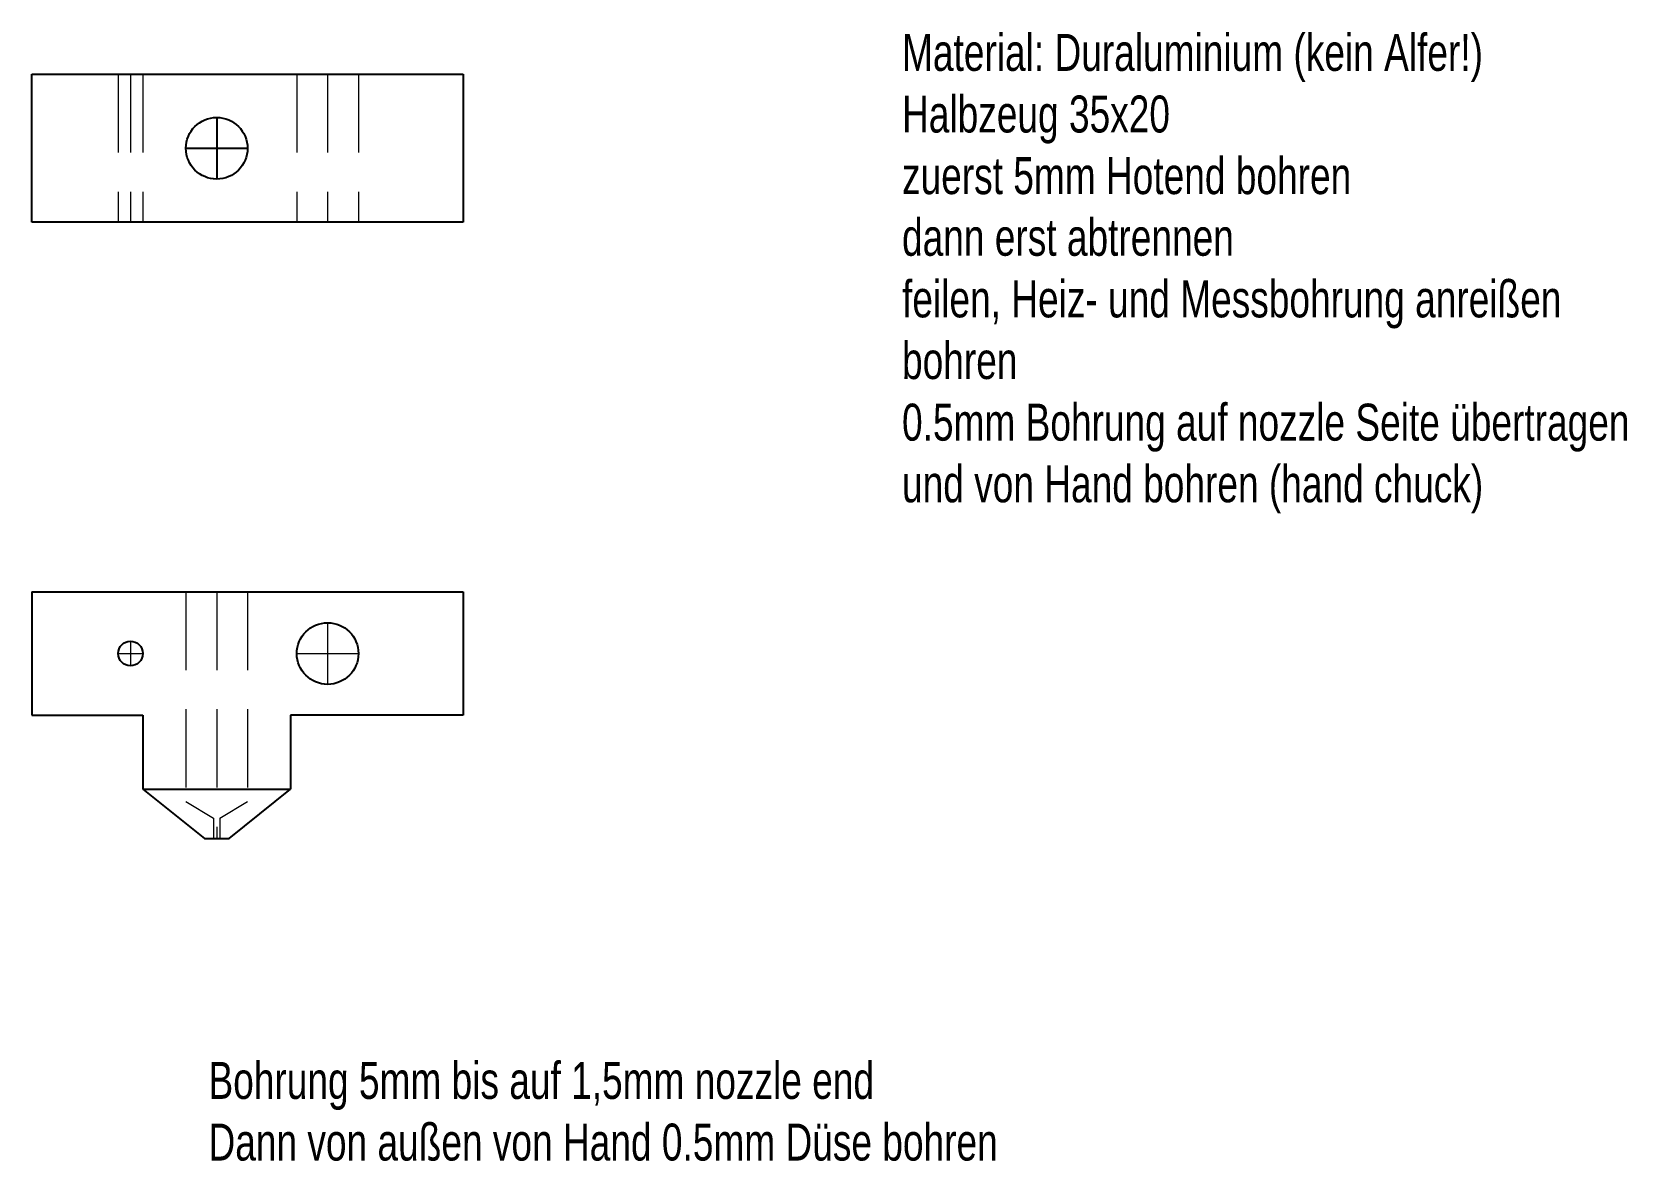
# Model space of a CAD drawing. Header units: millimetres. Extents: x -18 to 112, y -88 to 3.
import ezdxf

# ---------------------------------------------------------------- set-up
doc = ezdxf.new("R2010")
doc.units = ezdxf.units.MM
doc.linetypes.add('DASHED2', pattern=[9.525, 6.35, -3.175])
for name, color, linetype, lineweight in [('Bohrungen', 7, 'CONTINUOUS', 25), ('Bohrungen verdeckt', 7, 'DASHED2', 18), ('HeaterBlock', 7, 'CONTINUOUS', 25), ('Masze', 3, 'CONTINUOUS', 18)]:
    doc.layers.add(name, color=color, linetype=linetype, lineweight=lineweight)
doc.styles.get("Standard").update_dxf_attribs({"font": 'txt', "width": 0.75})

msp = doc.modelspace()

# ---------------------------------------------------------------- linework, layer by layer
at = {"layer": 'Bohrungen'}
for p, q in [((-2.5, -3.5), (-2.5, -8.5)), ((-5, -6), (0, -6))]:
    msp.add_line(p, q, dxfattribs=at)
for centre, radius in [((-2.5, -6), 2.5), ((6.5, -47), 2.5), ((-9.5, -47), 1)]:
    msp.add_circle(centre, radius, dxfattribs=at)
at = {"layer": 'Bohrungen verdeckt'}
for p, q in [((-10.5, 0), (-10.5, -12)), ((-9.5, 0), (-9.5, -12)), ((-8.5, 0), (-8.5, -12)), ((4, 0), (4, -12)), ((6.5, 0), (6.5, -12)), ((9, 0), (9, -12)), ((-5, -42), (-5, -59)), ((-2.5, -42), (-2.5, -62)), ((0, -42), (0, -59)), ((6.5, -44.5), (6.5, -49.5)), ((-9.5, -46), (-9.5, -48)), ((-10.5, -47), (-8.5, -47)), ((4, -47), (9, -47)), ((-5, -59), (-2.75, -60.35)), ((-2.25, -60.35), (0, -59)), ((-2.75, -60.35), (-2.75, -62)), ((-2.25, -60.35), (-2.25, -62))]:
    msp.add_line(p, q, dxfattribs=at)
at = {"layer": 'HeaterBlock'}
for p, q in [((-17.5, 0), (17.5, 0)), ((-17.5, -12), (-17.5, 0)), ((17.5, 0), (17.5, -12)), ((17.5, -12), (-17.5, -12)), ((-17.5, -42), (17.5, -42)), ((-17.5, -42), (-17.5, -52)), ((17.5, -42), (17.5, -52)), ((-17.5, -52), (-8.5, -52)), ((-8.5, -52), (-8.5, -58)), ((17.5, -52), (3.5, -52)), ((3.5, -52), (3.5, -58)), ((-8.5, -58), (3.5, -58)), ((-8.5, -58), (-3.5, -62)), ((-1.5, -62), (3.5, -58)), ((-3.5, -62), (-1.5, -62))]:
    msp.add_line(p, q, dxfattribs=at)

# ---------------------------------------------------------------- texts
at = {"layer": 'Masze', "char_height": 3, "width": 100, "attachment_point": 1}
for s, insert in [('Material: Duraluminium (kein Alfer!)\\PHalbzeug 35x20\\Pzuerst 5mm Hotend bohren\\Pdann erst abtrennen\\Pfeilen, Heiz- und Messbohrung anreißen\\Pbohren\\P0.5mm Bohrung auf nozzle Seite übertragen\\Pund von Hand bohren (hand chuck)', (53.12, 3.28)), ('Bohrung 5mm bis auf 1,5mm nozzle end\\PDann von außen von Hand 0.5mm Düse bohren', (-3.17, -80.14))]:
    msp.add_mtext(s, dxfattribs=dict(at, insert=insert))

doc.saveas('drawing.dxf')
